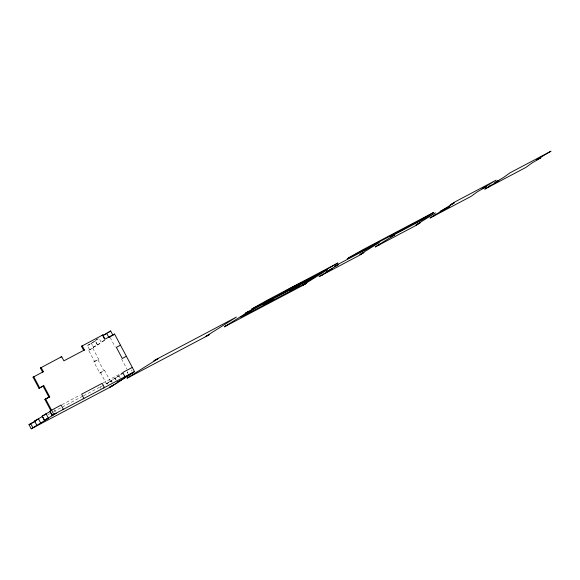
<?xml version="1.0" encoding="UTF-8"?>
<svg xmlns="http://www.w3.org/2000/svg" width="580" height="580" viewBox="0 0 580 580"><rect width="100%" height="100%" fill="white"/><g stroke="black" fill="none" stroke-linecap="round" stroke-linejoin="round"><path stroke-width="0.43" stroke-dasharray="2.9 2.17" d="M110.512 381.524L104.596 370.41L99.767 373.041L93.859 361.92L94.576 361.456L88.667 350.334L89.624 349.718L87.406 345.549L95.345 340.902L97.563 345.071L93.453 347.239L91.234 343.07M93.453 347.239L97.288 344.759L95.069 340.59L98.266 338.524M87.406 345.549L95.345 340.902M104.313 340.221L101.116 342.28L105.226 340.112M88.667 350.334L93.728 347.55L91.517 343.382M97.563 345.071L101.391 342.591L98.904 338.111M93.859 361.92L98.687 359.288L92.771 348.167M99.767 373.041L104.596 370.41M100.942 388.44L100.202 387.056L100.92 386.584L101.659 387.976M100.485 372.577L106.401 383.699L122.684 373.165M112.208 382.3L111.469 380.908L100.202 387.056M111.933 381.988L111.193 380.596L119.132 375.949L115.021 378.116L116.87 381.596M95.069 340.59L99.18 338.423M97.288 344.759L101.391 342.591M89.624 349.718L93.728 347.55M94.576 361.456L98.687 359.288M61.958 404.659L80.134 395.067M103.044 382.967L122.003 372.954M122.96 373.469L118.856 375.644L120.981 379.422M47.995 414.533L49.575 413.7M53.527 411.619L62.285 407.073M82.751 396.184L63.075 406.66M83.542 395.763L100.92 386.584M106.401 383.699L111.469 380.908M131.37 369.902L132.109 371.294M110.164 337.502L115.231 347.029M121.568 358.947L127.056 369.271M127.165 371.686L127.904 373.078M127.259 372.077L127.999 373.462M115.297 378.428L116.036 379.82M97.969 359.752L103.878 370.874M107.358 383.075L108.097 384.467M54.317 409.697L55.426 411.786"/><path stroke-width="0.87" d="M315.23 276.493L254.794 308.342L240.787 317.188L301.238 285.345L315.237 276.5M263.581 304.152L273.303 298.983L269.337 301.194M40.426 367.966L41.144 367.502L43.362 371.671L42.645 372.135L40.426 367.966L61.683 356.656L63.901 360.825L84.441 349.979L82.23 345.81L81.504 346.274L83.723 350.443L84.441 349.979M60.965 357.12L61.683 356.656M33.06 377.196L33.778 376.732L39.687 387.853L38.969 388.317L33.06 377.196L43.362 371.671M102.044 335.428L102.769 334.964L104.98 339.133L114.572 334.073L134.524 371.599L112.005 386.164L31.219 428.816L29 424.647L34.785 421.399M106.568 333.159L108.786 337.328L112.89 335.16L110.671 330.984L102.732 335.631L106.843 333.464M108.119 332.637L110.671 330.984M108.786 337.328L109.743 336.704M112.89 335.16L114.572 334.073M38.969 388.317L43.797 385.678L49.713 396.8L44.885 399.432L50.794 410.553M44.885 399.432L49.713 396.8M37.004 425.568L34.51 421.087L42.449 416.44L44.667 420.609L31.219 428.816M42.173 416.128L50.112 411.481L52.331 415.65L44.392 420.297L42.173 416.128L46.284 413.961M62.596 409.661L63.314 409.197L61.103 405.028L49.836 411.176L52.055 415.345L134.524 371.599M44.667 420.609L48.495 418.129L44.392 420.297M52.331 415.65L56.166 413.177L52.055 415.345M83.136 398.815L83.853 398.351L81.642 394.183L102.181 383.337L104.4 387.505L103.675 387.969M124.214 377.123L124.939 376.659L122.721 372.49L132.305 367.43M255.671 307.719L256.389 307.248M260.224 304.775L260.942 304.304M296.75 286.027L297.475 285.563M301.303 283.083L302.02 282.619M322.233 275.072L323.19 274.456M356.076 254.163L356.794 253.699M365.219 249.871L365.937 249.407M397.155 232.471L397.873 232.007M378.377 245.427L379.334 244.811M421.363 220.226L422.08 219.762M433.151 216.507L434.108 215.89M487.918 187.587L488.882 186.97M296.663 286.752L299.324 285.244L289.601 290.413L292.625 288.898M296.025 287.093L295.351 287.455M81.504 346.274L102.769 334.964M39.687 387.853L43.797 385.678M120.481 345.194L116.37 347.362L122.286 358.483L126.389 356.308M34.51 421.087L37.932 419.282M29 424.647L35.387 421.276M132.842 372.686L124.903 377.334L129.014 375.166M125.178 377.638L117.24 382.285L121.35 380.117M117.515 382.597L109.576 387.244L113.687 385.076M266.604 302.637L263.661 304.13M103.102 336.327L104.581 339.111M43.08 386.149L48.988 397.264M45.602 398.967L53.73 414.258M46.008 413.649L48.22 417.825M38.338 418.608L40.556 422.776M30.675 423.567L32.893 427.736M286.339 290.573L301.586 282.482L286.411 290.522M332.173 268.968L319.08 276.624L360.165 254.932L363.993 252.452L359.89 254.62L379.327 242.542L338.242 264.233L334.413 266.706L338.517 264.538L326.75 271.665L332.166 268.968M128.745 377.123L127.071 378.211L207.857 335.552L209.539 334.464L205.429 336.632L236.364 317.115L155.571 359.774L153.896 360.861L158.006 358.687L128.745 377.123M225.968 325.786L224.293 326.873L305.08 284.214L306.762 283.127L302.651 285.302L327.599 269.656L246.804 312.315L245.13 313.396L249.24 311.228L225.968 325.786M253.271 308.132L251.357 309.372L321.842 272.238L337.894 262.994L267.409 300.128L253.271 308.132M349.124 257.52L347.21 258.76L417.694 221.625L433.746 212.381L363.261 249.516L349.124 257.52M379.059 244.499L375.224 246.978L416.302 225.286L420.137 222.807L416.027 224.975L435.464 212.896L394.385 234.588L390.558 237.068L394.661 234.893L379.059 244.499M435.029 214.803L429.998 218.058L471.076 196.366L477.028 192.031L486.171 186.608L482.06 188.775L496.226 180.104L455.148 201.789L450.116 205.044L454.227 202.877L440.06 211.548L449.812 206.538L435.029 214.803M489.803 185.883L484.771 189.138L525.85 167.446L531.802 163.11L540.937 157.688L536.833 159.855L541.865 156.6L551 151.184L509.921 172.869L503.969 177.212L494.834 182.627L498.938 180.46L493.906 183.715L489.803 185.883"/></g></svg>
